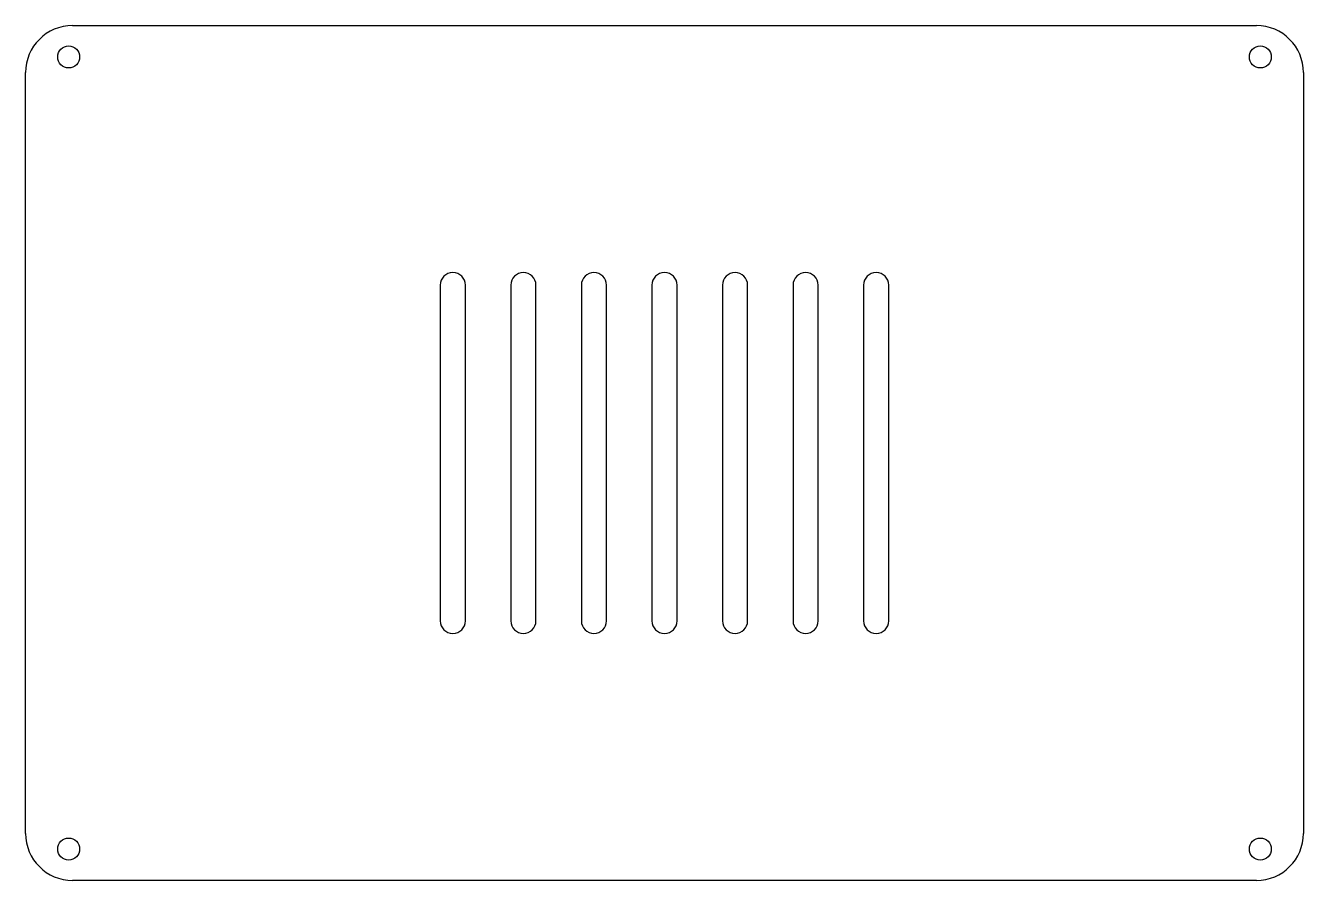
# Model space of a CAD drawing. Header units: millimetres. Extents: x -82 to 82, y -54 to 54.
import ezdxf

# ---------------------------------------------------------------- set-up
doc = ezdxf.new("R2010")
doc.units = ezdxf.units.MM

msp = doc.modelspace()

# ---------------------------------------------------------------- linework, layer by layer
for p, q in [((-75.5, 54.5), (75.5, 54.5)), ((-81.5, -48.5), (-81.5, 48.5)), ((81.5, 48.5), (81.5, -48.5)), ((-28.6, 21.4), (-28.6, -21.4)), ((-25.4, -21.4), (-25.4, 21.4)), ((-19.6, 21.4), (-19.6, -21.4)), ((-16.4, -21.4), (-16.4, 21.4)), ((-10.6, 21.4), (-10.6, -21.4)), ((-7.4, -21.4), (-7.4, 21.4)), ((-1.6, 21.4), (-1.6, -21.4)), ((1.6, -21.4), (1.6, 21.4)), ((7.4, 21.4), (7.4, -21.4)), ((10.6, -21.4), (10.6, 21.4)), ((16.4, 21.4), (16.4, -21.4)), ((19.6, -21.4), (19.6, 21.4)), ((25.4, 21.4), (25.4, -21.4)), ((28.6, -21.4), (28.6, 21.4)), ((75.5, -54.5), (-75.5, -54.5))]:
    msp.add_line(p, q)
for centre in [(-76, 50.5), (76, 50.5), (-76, -50.5), (76, -50.5)]:
    msp.add_circle(centre, 1.4)
for centre, radius, start, end in [((-75.5, 48.5), 6, 90, 180), ((75.5, 48.5), 6, 0, 90), ((-27, 21.4), 1.6, 0, 180), ((-18, 21.4), 1.6, 0, 180), ((-9, 21.4), 1.6, 0, 180), ((0, 21.4), 1.6, 0, 180), ((9, 21.4), 1.6, 0, 180), ((18, 21.4), 1.6, 0, 180), ((27, 21.4), 1.6, 0, 180), ((-27, -21.4), 1.6, 180, 360), ((-18, -21.4), 1.6, 180, 360), ((-9, -21.4), 1.6, 180, 360), ((0, -21.4), 1.6, 180, 360), ((9, -21.4), 1.6, 180, 360), ((18, -21.4), 1.6, 180, 360), ((27, -21.4), 1.6, 180, 360), ((-75.5, -48.5), 6, 180, 270), ((75.5, -48.5), 6, -90, 0)]:
    msp.add_arc(centre, radius, start, end)

doc.saveas('drawing.dxf')
